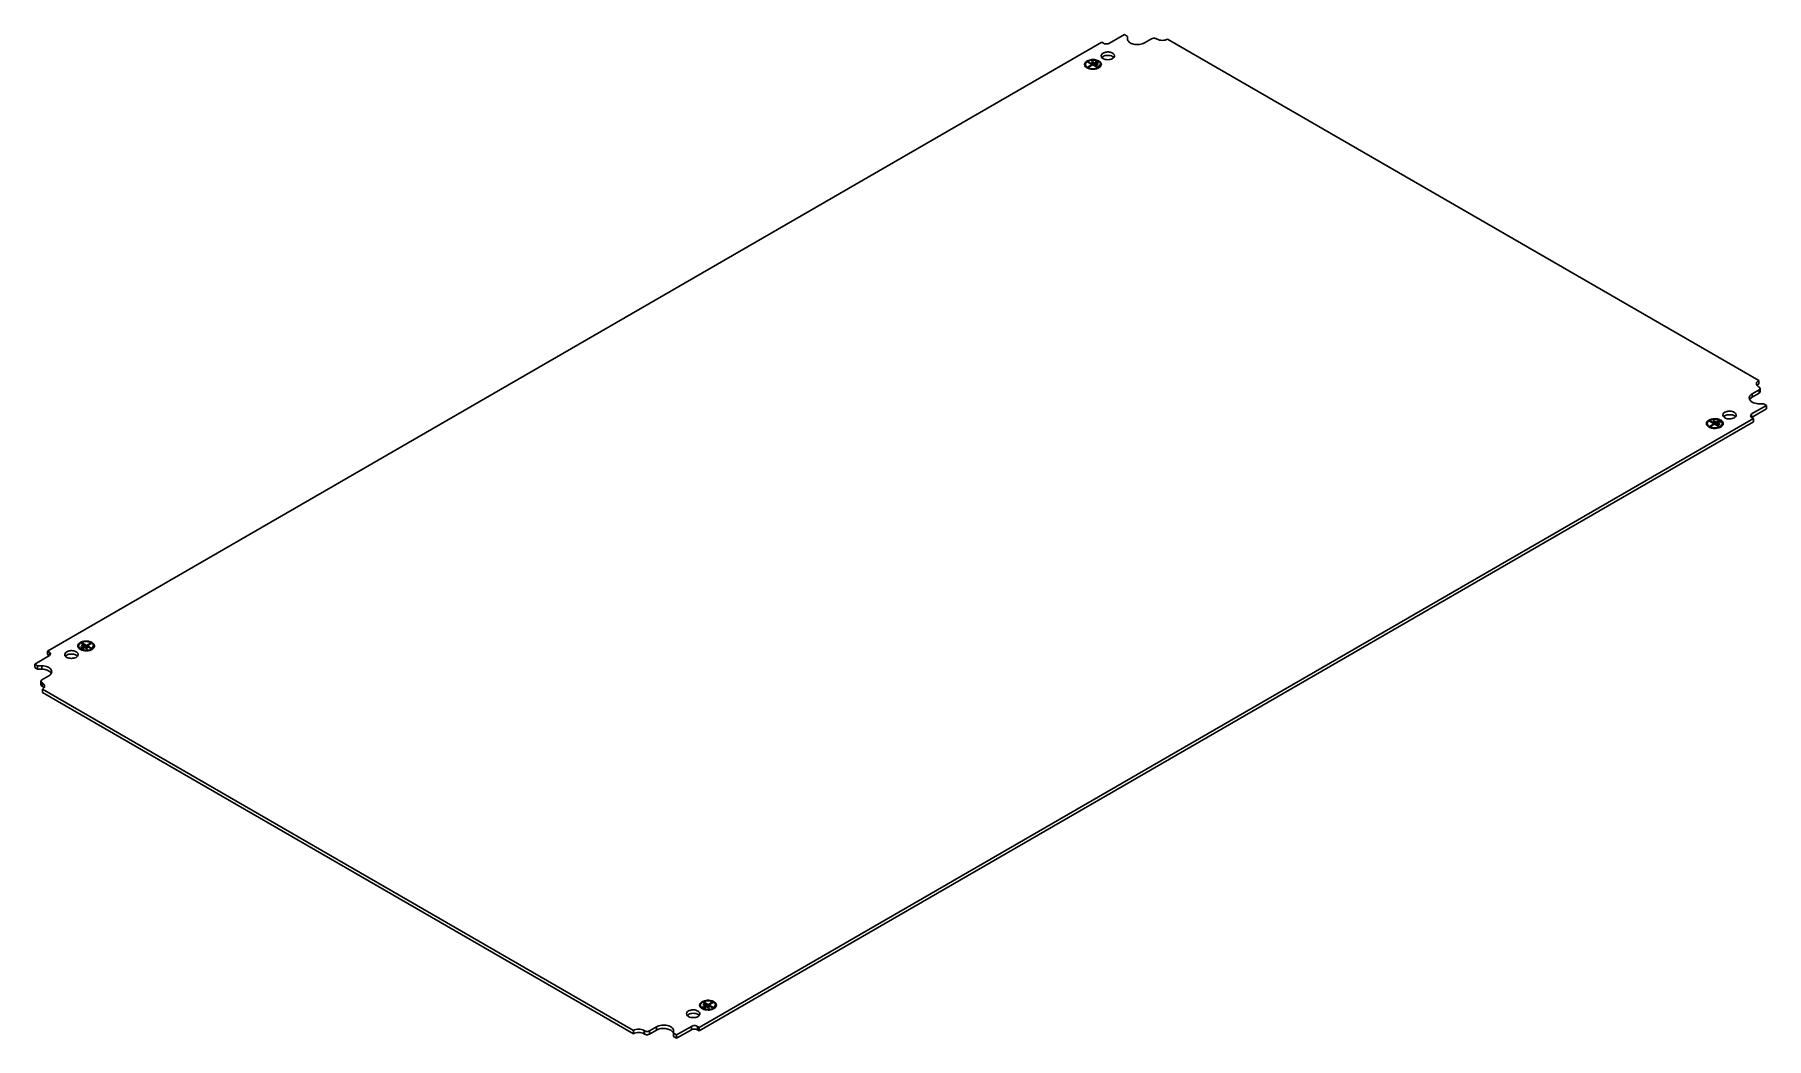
# Model space of a CAD drawing. Header units: millimetres. Extents: x 153 to 1187, y 636 to 1235.
import ezdxf

# ---------------------------------------------------------------- set-up
doc = ezdxf.new("R2010")
doc.units = ezdxf.units.MM
doc.header["$LTSCALE"] = 121.639301
doc.layers.get('0').update_dxf_attribs({"linetype": 'CONTINUOUS'})

msp = doc.modelspace()

# ---------------------------------------------------------------- linework, layer by layer
at = {"color": 7, "linetype": 'CONTINUOUS'}
for p, q in [((160.8, 866.9), (790.2, 1230.3)), ((791.2, 1229.6), (790.2, 1230.3)), ((794.8, 1229.6), (803.6, 1234.8)), ((803.6, 1234.8), (805.4, 1233.7)), ((805.4, 1232.3), (805.4, 1233.7)), ((815.6, 1229.9), (819.9, 1232.3)), ((822.7, 1232.3), (823.1, 1232.1)), ((829.4, 1232.1), (1182.3, 1028.4)), ((780.4, 1216.3), (780.4, 1216.2)), ((781.7, 1218.4), (782, 1218.6)), ((784.3, 1216.9), (781.7, 1218.4)), ((781.9, 1215.5), (784.3, 1216.9)), ((782.2, 1215.3), (781.9, 1215.5)), ((782, 1218.2), (782, 1218.6)), ((782, 1218.6), (787.7, 1215.4)), ((784.7, 1216.7), (782.2, 1215.3)), ((784, 1218.5), (784.3, 1218.7)), ((787.5, 1216.5), (784, 1218.5)), ((784.3, 1218.3), (784.3, 1218.7)), ((784.3, 1218.7), (787.9, 1216.7)), ((784.3, 1216.5), (784.3, 1216.9)), ((787.3, 1215.2), (784.7, 1216.7)), ((786.1, 1218.7), (786.5, 1218.9)), ((787.9, 1217.7), (786.1, 1218.7)), ((786.5, 1218.5), (786.5, 1218.9)), ((786.5, 1218.9), (788.2, 1217.9)), ((787.7, 1215.4), (787.3, 1215.2)), ((787.9, 1216.7), (787.5, 1216.5)), ((788.2, 1217.9), (787.9, 1217.7)), ((788, 1215.2), (789.4, 1217)), ((789.4, 1216.3), (789.4, 1216.2)), ((1182.3, 1026.3), (1182.3, 1028.4)), ((1182.3, 1024.7), (1182.6, 1024.5)), ((1183.2, 1023.7), (1182.6, 1024.5)), ((1182.6, 1022.9), (1183.2, 1023.7)), ((1183.2, 1023.7), (1183.2, 1021.7)), ((1186.9, 1013.5), (1178, 1008.4)), ((1182.6, 1022.9), (1178.4, 1020.4)), ((1182.6, 1020.8), (1178.4, 1018.4)), ((1178.4, 1018.4), (1178.4, 1020.4)), ((1182.6, 1022.9), (1182.6, 1020.8)), ((1183.2, 1021.7), (1182.6, 1020.8)), ((1185.1, 1014.5), (1182.6, 1014.5)), ((1185.1, 1014.5), (1186.9, 1013.5)), ((1186.9, 1011.4), (1186.9, 1013.5)), ((1179.1, 1005.7), (549.8, 642.4)), ((1179.1, 1003.7), (549.8, 640.4)), ((1152.9, 1004.1), (1153.3, 1004.3)), ((1155.6, 1002.6), (1152.9, 1004.1)), ((1153.3, 1004.3), (1158.9, 1001)), ((1153.3, 1003.9), (1153.3, 1004.3)), ((1155.2, 1004.2), (1155.6, 1004.4)), ((1158.8, 1002.2), (1155.2, 1004.2)), ((1155.6, 1004.4), (1159.1, 1002.4)), ((1155.6, 1004), (1155.6, 1004.4)), ((1157.3, 1004.4), (1157.7, 1004.6)), ((1159.1, 1003.4), (1157.3, 1004.4)), ((1157.7, 1004.6), (1159.5, 1003.6)), ((1157.7, 1004.2), (1157.7, 1004.6)), ((1159.5, 1003.6), (1159.1, 1003.4)), ((1177.3, 1007.4), (1178, 1008.4)), ((1178, 1006.3), (1177.3, 1007.4)), ((1186.9, 1011.4), (1178, 1006.3)), ((1178, 1006.3), (1178, 1008.4)), ((1178, 1006.3), (1179.1, 1005.7)), ((1179.1, 1003.7), (1179.1, 1005.7)), ((1151.6, 1002), (1151.6, 1001.9)), ((1153.1, 1001.1), (1155.6, 1002.6)), ((1153.4, 1000.9), (1153.1, 1001.1)), ((1155.9, 1002.4), (1153.4, 1000.9)), ((1155.6, 1002.2), (1155.6, 1002.6)), ((1158.6, 1000.8), (1155.9, 1002.4)), ((1158.9, 1001), (1158.6, 1000.8)), ((1159.1, 1002.4), (1158.8, 1002.2)), ((1159.3, 1000.8), (1160.6, 1002.7)), ((1160.6, 1002), (1160.6, 1001.9)), ((179.3, 869.3), (179.3, 869.2)), ((180.5, 869.1), (180.8, 869.3)), ((182.2, 868), (180.5, 869.1)), ((180.8, 870.3), (181.2, 870.5)), ((184.4, 868.3), (180.8, 870.3)), ((180.8, 868.9), (180.8, 869.3)), ((180.8, 869.3), (182.6, 868.3)), ((181, 871.6), (181.4, 871.8)), ((186.7, 868.4), (181, 871.6)), ((181.2, 870.1), (181.2, 870.5)), ((181.2, 870.5), (184.7, 868.5)), ((181.4, 871.4), (181.4, 871.8)), ((181.4, 871.8), (184, 870.3)), ((184, 870.3), (186.5, 871.7)), ((184, 869.9), (184, 870.3)), ((186.8, 871.5), (184.4, 870.1)), ((184.4, 869.7), (184.4, 870.1)), ((184.4, 870.1), (187, 868.6)), ((184.7, 868.5), (184.4, 868.3)), ((186.5, 871.3), (186.5, 871.7)), ((186.5, 871.7), (186.8, 871.5)), ((187, 868.6), (186.7, 868.4)), ((187, 868.1), (188.3, 870)), ((188.3, 869.3), (188.3, 869.2)), ((153.1, 859.2), (161.9, 864.3)), ((153.1, 857.1), (153.1, 859.2)), ((154.8, 858.1), (153.1, 859.2)), ((154.8, 856.1), (154.8, 858.1)), ((154.8, 858.1), (157.3, 858.1)), ((157.3, 858.1), (157.3, 856.1)), ((160.8, 864.9), (160.8, 866.9)), ((161.9, 866.3), (160.8, 866.9)), ((161.9, 864.3), (160.8, 864.9)), ((161.9, 866.3), (161.9, 864.3)), ((162.6, 865.3), (161.9, 864.3)), ((182.6, 868.3), (182.2, 868)), ((154.8, 856.1), (153.1, 857.1)), ((157.3, 856.1), (154.8, 856.1)), ((157.3, 849.8), (156.7, 849)), ((156.7, 849), (156.7, 846.9)), ((156.7, 849), (157.3, 848.1)), ((157.3, 849.8), (161.6, 852.2)), ((157.3, 846.1), (157.3, 848.1)), ((157.7, 847.9), (157.3, 848.1)), ((157.7, 847.9), (157.7, 845.9)), ((157.3, 846.1), (156.7, 846.9)), ((157.7, 845.9), (157.3, 846.1)), ((157.7, 842.2), (157.7, 844.3)), ((510.5, 640.6), (157.7, 844.3)), ((510.5, 638.5), (157.7, 842.2)), ((550.6, 655), (550.6, 654.8)), ((551.7, 654.7), (552.1, 654.9)), ((553.5, 653.7), (551.7, 654.7)), ((552.1, 656), (552.4, 656.2)), ((555.6, 653.9), (552.1, 656)), ((552.1, 654.9), (553.8, 653.9)), ((552.1, 654.5), (552.1, 654.9)), ((552.2, 657.3), (552.6, 657.5)), ((557.9, 654), (552.2, 657.3)), ((552.4, 656.2), (555.9, 654.1)), ((552.4, 655.8), (552.4, 656.2)), ((552.6, 657.5), (555.2, 656)), ((552.6, 657.1), (552.6, 657.5)), ((553.8, 653.9), (553.5, 653.7)), ((555.2, 656), (557.7, 657.4)), ((555.2, 655.6), (555.2, 656)), ((558.1, 657.2), (555.6, 655.8)), ((555.6, 655.8), (558.2, 654.2)), ((555.6, 655.4), (555.6, 655.8)), ((555.9, 654.1), (555.6, 653.9)), ((557.7, 657.4), (558.1, 657.2)), ((557.7, 657), (557.7, 657.4)), ((558.2, 654.2), (557.9, 654)), ((558.2, 653.8), (559.6, 655.7)), ((559.6, 655), (559.6, 654.8)), ((524.3, 642.8), (520.1, 640.4)), ((524.3, 642.8), (524.3, 640.8)), ((545.2, 643), (536.3, 637.9)), ((545.2, 641), (536.3, 635.9)), ((545.2, 643), (545.2, 641)), ((548.7, 643), (549.8, 642.4)), ((548.7, 641), (548.7, 643)), ((548.7, 641), (549.8, 640.4)), ((549.8, 640.4), (549.8, 642.4)), ((510.5, 640.6), (510.5, 638.5)), ((517.2, 640.4), (516.9, 640.6)), ((516.9, 638.5), (516.9, 640.6)), ((517.2, 638.3), (516.9, 638.5)), ((517.2, 640.4), (517.2, 638.3)), ((524.3, 640.8), (520.1, 638.3)), ((520.1, 638.3), (520.1, 640.4)), ((534.5, 636.9), (534.5, 640.4)), ((536.3, 637.9), (534.5, 638.9)), ((536.3, 635.9), (534.5, 636.9)), ((536.3, 635.9), (536.3, 637.9))]:
    msp.add_line(p, q, dxfattribs=at)
for centre, radius, start, end in [((784.9, 1211.4), 8.48, 89.9506, 98.5149), ((781.5, 1217), 1.67, 171.606, 188.467), ((781.9, 1216.1), 2.05, 152.3614, 155.0947), ((781.8, 1216.1), 1.94, 155.0698, 160.6594), ((781.8, 1217.1), 1.95, 199.2836, 204.7843), ((781.9, 1217.1), 2.06, 204.7609, 207.5639), ((783.5, 1215.3), 4.36, 119.9604, 124.4122), ((783.8, 1214.8), 4.85, 117.0836, 119.9741), ((783.8, 1219.3), 4.99, 240.2324, 243.9034), ((784, 1219.7), 5.45, 243.8749, 245.6486), ((783.9, 1215), 4.39, 116.7618, 119.9682), ((784.2, 1220), 5.76, 245.6493, 247.5174), ((784.8, 1222.4), 8.3, 261.8385, 263.257), ((784.9, 1212), 7.55, 95.4441, 96.9879), ((784.9, 1222.6), 8.45, 263.2567, 264.7321), ((784.9, 1211.9), 7.72, 89.7768, 95.4386), ((784.9, 1222.7), 8.6, 264.7348, 272.8545), ((785.1, 1213.1), 6.47, 74.1112, 76.9236), ((785.4, 1220.3), 6.11, 290.7253, 292.5487), ((785.6, 1220), 5.79, 292.549, 294.2992), ((785.7, 1219.6), 5.36, 294.2852, 297.0862), ((786, 1214.8), 4.88, 60.2115, 62.6615), ((786, 1219.2), 4.85, 297.0836, 299.9741), ((786.7, 1218.1), 3.6, 306.8382, 312.2565), ((787.8, 1216.1), 2.06, 25, 27.6398), ((787.9, 1216.1), 1.95, 19.409, 25.0259), ((787.9, 1217.1), 1.94, 335.0742, 340.6631), ((787.8, 1217.1), 2.05, 332.3634, 335.099), ((788.2, 1217), 1.67, 351.6048, 8.467), ((1152.8, 1002.7), 1.67, 171.606, 188.467), ((1154.7, 1000.9), 4.36, 119.9604, 124.4122), ((1155, 1000.5), 4.85, 117.0836, 119.9741), ((1155.1, 1000.7), 4.39, 116.7618, 119.9682), ((1156.1, 997.1), 8.48, 89.9506, 98.5149), ((1156.1, 997.7), 7.55, 95.4441, 96.9879), ((1156.1, 997.5), 7.72, 89.7768, 95.4386), ((1156.3, 998.8), 6.41, 74.1039, 75.9453), ((1157.2, 1000.5), 4.88, 60.2115, 62.6615), ((1159.4, 1002.7), 1.67, 351.6048, 8.467), ((1153, 1001.8), 1.94, 155.0698, 160.6594), ((1153, 1002.7), 1.95, 199.2836, 204.7843), ((1153.1, 1001.7), 2.05, 152.3614, 155.0947), ((1153.1, 1002.8), 2.06, 204.7609, 207.5639), ((1155.1, 1004.9), 4.99, 240.2324, 243.9034), ((1155.3, 1005.4), 5.45, 243.8749, 245.6486), ((1155.4, 1005.6), 5.76, 245.6493, 247.5174), ((1156.1, 1008.1), 8.3, 261.8385, 263.257), ((1156.1, 1008.2), 8.45, 263.2567, 264.7321), ((1156.1, 1008.4), 8.6, 264.7348, 272.8545), ((1156.7, 1006), 6.11, 290.7253, 292.5487), ((1156.8, 1005.7), 5.79, 292.549, 294.2992), ((1157, 1005.3), 5.36, 294.2852, 297.0862), ((1157.2, 1004.8), 4.85, 297.0836, 299.9741), ((1157.9, 1003.8), 3.6, 306.8382, 312.2565), ((1159.1, 1001.7), 2.06, 25, 27.6398), ((1159.2, 1001.8), 1.95, 19.409, 25.0259), ((1159.2, 1002.7), 1.94, 335.0742, 340.6631), ((1159.1, 1002.8), 2.05, 332.3634, 335.099), ((180.5, 870), 1.67, 171.606, 188.467), ((180.8, 869.1), 1.94, 155.0698, 160.6594), ((180.8, 870.1), 1.95, 199.2836, 204.7843), ((180.9, 869.1), 2.05, 152.3614, 155.0947), ((180.9, 870.1), 2.06, 204.7609, 207.5639), ((181.7, 870.7), 3.05, 223.3974, 226.0678), ((182.7, 867.8), 4.85, 117.0836, 119.9741), ((182.6, 868.4), 3.93, 119.9639, 124.2154), ((183, 867.4), 5.36, 114.2852, 117.0862), ((183.2, 867.3), 5.16, 112.7233, 114.6554), ((183.8, 864.9), 7.73, 83.0326, 94.0922), ((184.6, 867.6), 4.82, 63.1861, 65.2151), ((184.8, 868), 4.41, 59.838, 63.2062), ((184.9, 867.7), 4.99, 60.2324, 63.9034), ((186.8, 869), 2.06, 25, 27.6398), ((186.8, 870.1), 2.05, 332.3634, 335.099), ((186.9, 869.1), 1.95, 19.409, 25.0259), ((186.9, 870.1), 1.94, 335.0742, 340.6631), ((187.2, 870), 1.67, 351.6048, 8.467), ((182.7, 872.1), 4.83, 240.2044, 242.0751), ((182.9, 872.4), 5.14, 242.0744, 243.8751), ((183.7, 874.7), 7.63, 256.9976, 259.4292), ((183.8, 875.7), 8.57, 269.9792, 275.3585), ((183.8, 875.5), 8.4, 275.3637, 276.8447), ((183.9, 875.3), 8.25, 276.8443, 278.2812), ((184.7, 872.7), 5.45, 294.2975, 296.1919), ((184.8, 872.4), 5.11, 296.1925, 298.0147), ((185, 872.1), 4.77, 298.013, 299.9876), ((185.2, 871.7), 4.36, 299.9604, 304.4122), ((155.7, 844.6), 3.9, 55.243, 60.0467), ((551.7, 655.7), 1.67, 171.606, 188.467), ((552.1, 654.7), 2.05, 152.3614, 155.0947), ((552, 654.8), 1.94, 155.0698, 160.6594), ((552, 655.7), 1.95, 199.2836, 204.7843), ((552.1, 655.8), 2.06, 204.7609, 207.5639), ((552.9, 656.4), 3.05, 223.3974, 226.0678), ((553.9, 653.5), 4.85, 117.0836, 119.9741), ((554, 657.8), 4.88, 240.2115, 242.6615), ((553.8, 654.1), 3.93, 119.9639, 124.2154), ((554.2, 653), 5.36, 114.2852, 117.0862), ((554.1, 658.2), 5.24, 242.6538, 244.446), ((554.4, 653), 5.16, 112.7233, 114.6554), ((554.9, 660.4), 7.63, 256.9976, 259.4292), ((555.1, 650.5), 7.73, 83.0326, 94.0922), ((555.1, 661.3), 8.57, 269.9792, 275.3585), ((555.1, 661.2), 8.39, 275.3627, 277.1118), ((555.1, 661), 8.23, 277.1131, 278.282), ((555.9, 653.3), 4.82, 63.1861, 65.2151), ((556, 653.7), 4.41, 59.838, 63.2062), ((555.9, 658.4), 5.45, 294.2975, 296.1919), ((556.1, 653.4), 4.99, 60.2324, 63.9034), ((556.1, 658), 5.11, 296.1925, 298.0147), ((556.2, 657.7), 4.77, 298.013, 299.9876), ((556.4, 657.4), 4.36, 299.9604, 304.4122), ((558, 654.7), 2.06, 25, 27.6398), ((558, 655.8), 2.05, 332.3634, 335.099), ((558.1, 654.8), 1.95, 19.409, 25.0259), ((558.1, 655.7), 1.94, 335.0742, 340.6631), ((558.4, 655.7), 1.67, 351.6048, 8.467), ((531.8, 638), 2.79, 31.5134, 35.453)]:
    msp.add_arc(centre, radius, start, end, dxfattribs=at)
for points, knots in [([(815.6, 1229.9), (814.7, 1229.3), (812.5, 1228.7), (809.2, 1228.9), (806.5, 1229.9), (805.4, 1231.6), (805.4, 1232.3)], [0, 0, 0, 0, 0.271556, 0.564755, 0.816374, 1, 1, 1, 1]), ([(822.7, 1232.3), (822.5, 1232.4), (821.6, 1232.7), (820.5, 1232.7), (819.9, 1232.3)], [0, 0, 0, 0, 0.240719, 1, 1, 1, 1]), ([(829.4, 1232.1), (828.5, 1231.6), (826.2, 1231.1), (824, 1231.6), (823.1, 1232.1)], [0, 0, 0, 0, 0.499999, 1, 1, 1, 1]), ([(784.9, 1219.9), (785.2, 1219.9), (786.3, 1219.8), (787.5, 1219.5), (788.2, 1219.1)], [0, 0, 0, 0, 0.264832, 1, 1, 1, 1]), ([(789.7, 1222.4), (789.8, 1222.5), (790, 1223.1), (790.5, 1223.5), (790.9, 1223.7)], [0, 0, 0, 0, 0.221036, 1, 1, 1, 1]), ([(790.9, 1220.5), (790.7, 1220.6), (790.1, 1220.9), (789.7, 1221.6), (789.7, 1222.1)], [0, 0, 0, 0, 0.295832, 1, 1, 1, 1]), ([(790.9, 1223.7), (791.5, 1224.1), (793, 1224.5), (795.5, 1224.4), (797.7, 1223.2), (797.7, 1222.1)], [0, 0, 0, 0, 0.277648, 0.577367, 1, 1, 1, 1]), ([(796.5, 1221.7), (795.7, 1222.2), (793.7, 1222.6), (791.7, 1222.2), (790.9, 1221.7)], [0, 0, 0, 0, 0.499704, 1, 1, 1, 1]), ([(796.5, 1220.5), (795.7, 1220), (793.7, 1219.6), (791.7, 1220), (790.9, 1220.5)], [0, 0, 0, 0, 0.499765, 1, 1, 1, 1]), ([(794.8, 1229.6), (794.5, 1229.5), (793.4, 1229.1), (792, 1229.2), (791.2, 1229.6)], [0, 0, 0, 0, 0.240719, 1, 1, 1, 1]), ([(797.7, 1222.1), (797.7, 1222), (797.6, 1221.4), (797.2, 1220.9), (796.9, 1220.7)], [0, 0, 0, 0, 0.227498, 1, 1, 1, 1]), ([(779.9, 1217.2), (779.9, 1217.4), (780.1, 1218), (780.6, 1218.6), (781, 1218.9)], [0, 0, 0, 0, 0.224702, 1, 1, 1, 1]), ([(781.3, 1214.9), (781.2, 1215), (780.7, 1215.3), (780.3, 1215.8), (780.1, 1216.2)], [0, 0, 0, 0, 0.278055, 1, 1, 1, 1]), ([(780.4, 1217), (780.4, 1216.8), (780.5, 1216), (781.2, 1215.5), (781.7, 1215.2)], [0, 0, 0, 0, 0.221161, 1, 1, 1, 1]), ([(781.5, 1219.2), (781.7, 1219.2), (782.4, 1219.5), (783.1, 1219.7), (783.6, 1219.8)], [0, 0, 0, 0, 0.234823, 1, 1, 1, 1]), ([(781.7, 1215.2), (782.6, 1214.6), (784.9, 1214.2), (787.1, 1214.6), (788, 1215.2)], [0, 0, 0, 0, 0.499704, 1, 1, 1, 1]), ([(783.9, 1219.5), (783.7, 1219.5), (783, 1219.4), (782.4, 1219.2), (781.9, 1218.9)], [0, 0, 0, 0, 0.26388, 1, 1, 1, 1]), ([(787.6, 1214.6), (787.4, 1214.5), (786.7, 1214.3), (785.9, 1214.1), (785.3, 1214.1)], [0, 0, 0, 0, 0.239227, 1, 1, 1, 1]), ([(789.4, 1217), (789.4, 1217.2), (789.2, 1217.9), (788.6, 1218.5), (788.1, 1218.8)], [0, 0, 0, 0, 0.221161, 1, 1, 1, 1]), ([(789.2, 1218.5), (789.3, 1218.4), (789.6, 1218), (789.8, 1217.6), (789.8, 1217.2)], [0, 0, 0, 0, 0.273876, 1, 1, 1, 1]), ([(1181, 1027.1), (1181.1, 1027.2), (1181.4, 1027.7), (1181.9, 1028.2), (1182.3, 1028.4)], [0, 0, 0, 0, 0.222625, 1, 1, 1, 1]), ([(1176.6, 1018), (1176.6, 1018.4), (1176.8, 1019), (1177.2, 1019.5), (1177.3, 1019.6)], [0, 0, 0, 0, 0.725963, 1, 1, 1, 1]), ([(1177.5, 1016.1), (1177.4, 1016.3), (1176.9, 1016.8), (1176.6, 1017.5), (1176.6, 1018)], [0, 0, 0, 0, 0.278748, 1, 1, 1, 1]), ([(1178.4, 1018.4), (1178.3, 1018.3), (1177.8, 1018), (1177.4, 1017.7), (1177.2, 1017.4)], [0, 0, 0, 0, 0.267642, 1, 1, 1, 1]), ([(1182.6, 1014.5), (1182.1, 1014.5), (1180.3, 1014.6), (1178.5, 1015.3), (1177.5, 1016.1)], [0, 0, 0, 0, 0.278744, 1, 1, 1, 1]), ([(1151.1, 1002.9), (1151.1, 1003.1), (1151.3, 1003.7), (1151.8, 1004.2), (1152.3, 1004.5)], [0, 0, 0, 0, 0.224702, 1, 1, 1, 1]), ([(1152.8, 1004.8), (1152.9, 1004.9), (1153.6, 1005.2), (1154.3, 1005.4), (1154.8, 1005.5)], [0, 0, 0, 0, 0.234823, 1, 1, 1, 1]), ([(1155.2, 1005.2), (1155, 1005.2), (1154.3, 1005.1), (1153.6, 1004.9), (1153.1, 1004.6)], [0, 0, 0, 0, 0.26388, 1, 1, 1, 1]), ([(1156.1, 1005.6), (1156.4, 1005.6), (1157.5, 1005.5), (1158.7, 1005.2), (1159.4, 1004.8)], [0, 0, 0, 0, 0.264832, 1, 1, 1, 1]), ([(1160.6, 1002.7), (1160.6, 1002.8), (1160.5, 1003.6), (1159.8, 1004.2), (1159.3, 1004.5)], [0, 0, 0, 0, 0.221161, 1, 1, 1, 1]), ([(1160.4, 1004.1), (1160.5, 1004.1), (1160.8, 1003.7), (1161, 1003.3), (1161.1, 1002.9)], [0, 0, 0, 0, 0.273876, 1, 1, 1, 1]), ([(1162.1, 1006.1), (1161.9, 1006.2), (1161.4, 1006.6), (1160.9, 1007.3), (1160.9, 1007.8)], [0, 0, 0, 0, 0.295832, 1, 1, 1, 1]), ([(1161, 1008.1), (1161, 1008.2), (1161.2, 1008.8), (1161.7, 1009.2), (1162.1, 1009.4)], [0, 0, 0, 0, 0.221036, 1, 1, 1, 1]), ([(1162.1, 1009.4), (1162.7, 1009.8), (1164.2, 1010.1), (1166.7, 1010.1), (1168.9, 1008.9), (1168.9, 1007.8)], [0, 0, 0, 0, 0.277648, 0.577367, 1, 1, 1, 1]), ([(1167.8, 1007.4), (1166.9, 1007.8), (1164.9, 1008.2), (1163, 1007.8), (1162.1, 1007.4)], [0, 0, 0, 0, 0.499704, 1, 1, 1, 1]), ([(1167.8, 1006.1), (1166.9, 1005.7), (1164.9, 1005.3), (1163, 1005.6), (1162.1, 1006.1)], [0, 0, 0, 0, 0.499765, 1, 1, 1, 1]), ([(1168.9, 1007.8), (1168.9, 1007.6), (1168.9, 1007.1), (1168.5, 1006.6), (1168.1, 1006.4)], [0, 0, 0, 0, 0.227498, 1, 1, 1, 1]), ([(1152.6, 1000.6), (1152.4, 1000.7), (1151.9, 1001), (1151.5, 1001.5), (1151.3, 1001.8)], [0, 0, 0, 0, 0.278055, 1, 1, 1, 1]), ([(1151.6, 1002.7), (1151.6, 1002.5), (1151.7, 1001.7), (1152.4, 1001.1), (1152.9, 1000.8)], [0, 0, 0, 0, 0.221161, 1, 1, 1, 1]), ([(1152.9, 1000.8), (1153.8, 1000.3), (1156.1, 999.9), (1158.3, 1000.3), (1159.3, 1000.8)], [0, 0, 0, 0, 0.499704, 1, 1, 1, 1]), ([(1158.8, 1000.3), (1158.7, 1000.2), (1157.9, 999.9), (1157.1, 999.8), (1156.5, 999.8)], [0, 0, 0, 0, 0.239227, 1, 1, 1, 1]), ([(179.3, 870), (179.3, 869.8), (179.5, 869), (180.1, 868.5), (180.6, 868.2)], [0, 0, 0, 0, 0.221161, 1, 1, 1, 1]), ([(180.7, 872.3), (181.1, 872.4), (182.4, 872.9), (183.9, 872.9), (185, 872.8)], [0, 0, 0, 0, 0.235458, 1, 1, 1, 1]), ([(183.3, 872.6), (182.7, 872.5), (182, 872.4), (181.3, 872.2), (181.2, 872.1)], [0, 0, 0, 0, 0.762431, 1, 1, 1, 1]), ([(186.6, 872), (186.5, 872.1), (185.9, 872.3), (185.3, 872.5), (184.8, 872.5)], [0, 0, 0, 0, 0.23666, 1, 1, 1, 1]), ([(185, 872.8), (185.2, 872.8), (185.9, 872.6), (186.6, 872.4), (187.1, 872.2)], [0, 0, 0, 0, 0.263023, 1, 1, 1, 1]), ([(188.3, 870), (188.3, 870.2), (188.2, 870.9), (187.5, 871.5), (187, 871.8)], [0, 0, 0, 0, 0.221161, 1, 1, 1, 1]), ([(187.4, 872), (187.5, 871.9), (188.2, 871.5), (188.7, 870.8), (188.8, 870.2)], [0, 0, 0, 0, 0.290965, 1, 1, 1, 1]), ([(188.6, 869.2), (188.6, 869.1), (188.3, 868.7), (188, 868.3), (187.7, 868.1)], [0, 0, 0, 0, 0.229788, 1, 1, 1, 1]), ([(171, 865.2), (171.1, 865.3), (171.3, 865.9), (171.8, 866.3), (172.2, 866.5)], [0, 0, 0, 0, 0.221036, 1, 1, 1, 1]), ([(172.2, 863.2), (172, 863.3), (171.4, 863.7), (171, 864.4), (171, 864.9)], [0, 0, 0, 0, 0.295832, 1, 1, 1, 1]), ([(172.2, 866.5), (172.8, 866.9), (174.3, 867.3), (176.7, 867.2), (179, 866), (179, 864.9)], [0, 0, 0, 0, 0.277648, 0.577367, 1, 1, 1, 1]), ([(177.8, 864.5), (177, 865), (175, 865.3), (173, 865), (172.2, 864.5)], [0, 0, 0, 0, 0.499704, 1, 1, 1, 1]), ([(177.8, 863.2), (177, 862.8), (175, 862.4), (173, 862.8), (172.2, 863.2)], [0, 0, 0, 0, 0.499765, 1, 1, 1, 1]), ([(179, 864.9), (179, 864.8), (178.9, 864.2), (178.5, 863.7), (178.2, 863.5)], [0, 0, 0, 0, 0.227498, 1, 1, 1, 1]), ([(180.6, 868.2), (181.6, 867.6), (183.8, 867.2), (186.1, 867.6), (187, 868.1)], [0, 0, 0, 0, 0.499704, 1, 1, 1, 1]), ([(162.4, 854.5), (162.1, 854.7), (160.6, 855.8), (158.7, 856.1), (157.3, 856.1)], [0, 0, 0, 0, 0.216871, 1, 1, 1, 1]), ([(159.3, 857.9), (160.3, 857.7), (162.1, 857.2), (163.3, 855.4), (163.3, 854.7)], [0, 0, 0, 0, 0.580808, 1, 1, 1, 1]), ([(162.7, 853.2), (162.7, 853.1), (162.3, 852.7), (161.9, 852.4), (161.6, 852.2)], [0, 0, 0, 0, 0.233108, 1, 1, 1, 1]), ([(163.3, 854.7), (163.3, 854.3), (163.1, 853.7), (162.8, 853.3), (162.7, 853.2)], [0, 0, 0, 0, 0.729828, 1, 1, 1, 1]), ([(542.3, 650.9), (542.3, 651), (542.5, 651.5), (543, 652), (543.4, 652.2)], [0, 0, 0, 0, 0.221036, 1, 1, 1, 1]), ([(543.4, 652.2), (544, 652.5), (545.5, 652.9), (548, 652.9), (550.2, 651.6), (550.2, 650.6)], [0, 0, 0, 0, 0.277648, 0.577367, 1, 1, 1, 1]), ([(550.6, 655.7), (550.6, 655.5), (550.7, 654.7), (551.3, 654.1), (551.9, 653.8)], [0, 0, 0, 0, 0.221161, 1, 1, 1, 1]), ([(551.9, 653.8), (552.8, 653.3), (555.1, 652.8), (557.3, 653.3), (558.2, 653.8)], [0, 0, 0, 0, 0.499704, 1, 1, 1, 1]), ([(552, 657.9), (552.3, 658.1), (553.7, 658.6), (555.2, 658.6), (556.3, 658.5)], [0, 0, 0, 0, 0.235458, 1, 1, 1, 1]), ([(554.5, 658.2), (554, 658.2), (553.2, 658.1), (552.6, 657.8), (552.4, 657.8)], [0, 0, 0, 0, 0.762431, 1, 1, 1, 1]), ([(557.9, 657.7), (557.7, 657.8), (557.1, 658), (556.5, 658.1), (556, 658.2)], [0, 0, 0, 0, 0.23666, 1, 1, 1, 1]), ([(556.3, 658.5), (556.5, 658.4), (557.1, 658.3), (557.8, 658.1), (558.3, 657.9)], [0, 0, 0, 0, 0.263023, 1, 1, 1, 1]), ([(559.6, 655.7), (559.6, 655.8), (559.4, 656.6), (558.8, 657.2), (558.3, 657.5)], [0, 0, 0, 0, 0.221161, 1, 1, 1, 1]), ([(558.6, 657.7), (558.8, 657.6), (559.4, 657.2), (560, 656.5), (560, 655.9)], [0, 0, 0, 0, 0.290965, 1, 1, 1, 1]), ([(559.8, 654.8), (559.8, 654.7), (559.5, 654.3), (559.2, 654), (558.9, 653.8)], [0, 0, 0, 0, 0.229788, 1, 1, 1, 1]), ([(510.5, 640.6), (511.5, 641.1), (513.7, 641.5), (515.9, 641.1), (516.9, 640.6)], [0, 0, 0, 0, 0.499999, 1, 1, 1, 1]), ([(524.3, 642.8), (525.2, 643.3), (527.5, 643.9), (530.7, 643.7), (533.5, 642.7), (534.5, 641.1), (534.5, 640.4)], [0, 0, 0, 0, 0.271556, 0.564755, 0.816374, 1, 1, 1, 1]), ([(534.1, 639.6), (533.7, 640.2), (532.2, 641.2), (528.9, 642), (525.9, 641.7), (524.3, 640.8)], [0, 0, 0, 0, 0.21083, 0.472766, 1, 1, 1, 1]), ([(543.4, 648.9), (543.2, 649), (542.7, 649.4), (542.2, 650.1), (542.2, 650.6)], [0, 0, 0, 0, 0.295832, 1, 1, 1, 1]), ([(549.1, 650.1), (548.2, 650.6), (546.2, 651), (544.2, 650.6), (543.4, 650.1)], [0, 0, 0, 0, 0.499704, 1, 1, 1, 1]), ([(549.1, 648.9), (548.2, 648.4), (546.2, 648.1), (544.2, 648.4), (543.4, 648.9)], [0, 0, 0, 0, 0.499765, 1, 1, 1, 1]), ([(545.2, 643), (545.4, 643.1), (546.6, 643.6), (547.9, 643.5), (548.7, 643)], [0, 0, 0, 0, 0.240719, 1, 1, 1, 1]), ([(548.7, 641), (548.4, 641.1), (547.3, 641.5), (546, 641.4), (545.2, 641)], [0, 0, 0, 0, 0.240719, 1, 1, 1, 1]), ([(550.2, 650.6), (550.2, 650.4), (550.1, 649.9), (549.7, 649.4), (549.4, 649.1)], [0, 0, 0, 0, 0.227498, 1, 1, 1, 1]), ([(516.9, 638.5), (515.9, 639.1), (513.7, 639.5), (511.5, 639.1), (510.5, 638.5)], [0, 0, 0, 0, 0.500001, 1, 1, 1, 1]), ([(517.2, 640.4), (517.4, 640.2), (518.3, 639.9), (519.4, 640), (520.1, 640.4)], [0, 0, 0, 0, 0.240719, 1, 1, 1, 1]), ([(520.1, 638.3), (519.9, 638.2), (518.9, 637.9), (517.9, 637.9), (517.2, 638.3)], [0, 0, 0, 0, 0.240719, 1, 1, 1, 1])]:
    msp.add_open_spline(points, degree=3, knots=knots, dxfattribs=at)
for points in [[(789.7, 1222.1), (789.7, 1222.2), (789.7, 1222.3), (789.7, 1222.4)], [(790.5, 1221.5), (790.4, 1221.4), (790.3, 1221.3), (790.2, 1221.2)], [(790.9, 1221.7), (790.8, 1221.6), (790.6, 1221.5), (790.5, 1221.5)], [(797.2, 1221.2), (797, 1221.4), (796.8, 1221.5), (796.5, 1221.7)], [(796.9, 1220.7), (796.8, 1220.6), (796.7, 1220.5), (796.5, 1220.5)], [(780, 1216.4), (779.9, 1216.5), (779.9, 1216.6), (779.9, 1216.7)], [(780.8, 1218.1), (780.5, 1217.8), (780.4, 1217.4), (780.4, 1217)], [(781, 1218.3), (780.9, 1218.3), (780.9, 1218.2), (780.8, 1218.1)], [(781.7, 1218.8), (781.4, 1218.7), (781.2, 1218.5), (781, 1218.3)], [(783.7, 1214.2), (783.1, 1214.3), (782.5, 1214.4), (782, 1214.6)], [(786.5, 1219.4), (786, 1219.5), (785.5, 1219.6), (784.9, 1219.6)], [(788.1, 1218.8), (787.7, 1219), (787.3, 1219.2), (786.9, 1219.3)], [(788.4, 1219), (788.7, 1218.9), (788.9, 1218.7), (789.2, 1218.5)], [(788.8, 1215.2), (788.7, 1215.1), (788.5, 1215), (788.4, 1215)], [(789.4, 1215.8), (789.3, 1215.6), (789.2, 1215.5), (789.1, 1215.4)], [(789.7, 1217), (789.5, 1217.2), (789.4, 1217.4), (789.3, 1217.6)], [(789.4, 1216.2), (789.4, 1216), (789.3, 1215.9), (789.3, 1215.8)], [(789.7, 1216.2), (789.6, 1216), (789.5, 1215.9), (789.4, 1215.8)], [(789.8, 1216.7), (789.8, 1216.6), (789.8, 1216.5), (789.8, 1216.4)], [(1180.9, 1026.5), (1180.9, 1026.7), (1181, 1026.9), (1181, 1027.1)], [(1181.2, 1025.7), (1181, 1026), (1180.9, 1026.3), (1180.9, 1026.5)], [(1181.7, 1025.1), (1181.5, 1025.3), (1181.3, 1025.5), (1181.2, 1025.7)], [(1181.7, 1025.9), (1181.6, 1025.8), (1181.5, 1025.7), (1181.4, 1025.6)], [(1182.3, 1026.3), (1182.1, 1026.2), (1181.9, 1026.1), (1181.7, 1025.9)], [(1182.3, 1024.7), (1182.1, 1024.8), (1181.9, 1025), (1181.7, 1025.1)], [(1177.3, 1019.6), (1177.6, 1019.9), (1178, 1020.2), (1178.4, 1020.4)], [(1152, 1003.8), (1151.8, 1003.5), (1151.6, 1003.1), (1151.6, 1002.7)], [(1152.3, 1004), (1152.2, 1003.9), (1152.1, 1003.9), (1152, 1003.8)], [(1152.9, 1004.5), (1152.7, 1004.4), (1152.5, 1004.2), (1152.3, 1004)], [(1157.9, 1005.1), (1157.3, 1005.2), (1156.7, 1005.3), (1156.1, 1005.3)], [(1159.3, 1004.5), (1158.9, 1004.7), (1158.5, 1004.9), (1158.1, 1005)], [(1159.6, 1004.7), (1159.9, 1004.6), (1160.2, 1004.4), (1160.4, 1004.1)], [(1160.9, 1002.7), (1160.8, 1002.9), (1160.6, 1003.1), (1160.5, 1003.2)], [(1160.9, 1007.8), (1160.9, 1007.9), (1160.9, 1008), (1161, 1008.1)], [(1161.8, 1007.1), (1161.6, 1007), (1161.5, 1006.9), (1161.4, 1006.8)], [(1162.1, 1007.4), (1162, 1007.3), (1161.9, 1007.2), (1161.8, 1007.1)], [(1168.5, 1006.8), (1168.3, 1007), (1168, 1007.2), (1167.8, 1007.4)], [(1168.1, 1006.4), (1168, 1006.3), (1167.9, 1006.2), (1167.8, 1006.1)], [(1151.2, 1002.1), (1151.2, 1002.2), (1151.1, 1002.3), (1151.1, 1002.4)], [(1154.9, 999.9), (1154.3, 999.9), (1153.7, 1000.1), (1153.2, 1000.3)], [(1160.1, 1000.9), (1159.9, 1000.8), (1159.8, 1000.7), (1159.6, 1000.6)], [(1160.6, 1001.4), (1160.5, 1001.3), (1160.4, 1001.2), (1160.3, 1001.1)], [(1160.6, 1001.9), (1160.6, 1001.7), (1160.6, 1001.6), (1160.5, 1001.5)], [(1160.9, 1001.8), (1160.8, 1001.7), (1160.7, 1001.6), (1160.6, 1001.4)], [(1161.1, 1002.4), (1161.1, 1002.3), (1161, 1002.2), (1161, 1002.1)], [(178.8, 870.2), (178.9, 870.6), (179.1, 870.9), (179.3, 871.2)], [(178.9, 869.4), (178.9, 869.5), (178.9, 869.6), (178.8, 869.7)], [(179.4, 868.6), (179.3, 868.8), (179.1, 869), (179, 869.2)], [(179.3, 871.2), (179.6, 871.6), (179.9, 871.8), (180.3, 872)], [(179.4, 870.4), (179.3, 870.2), (179.3, 870.1), (179.3, 870)], [(179.5, 870.7), (179.5, 870.6), (179.4, 870.5), (179.4, 870.4)], [(180, 871.3), (179.8, 871.2), (179.6, 870.9), (179.5, 870.7)], [(180.3, 867.9), (180, 868.1), (179.8, 868.3), (179.5, 868.5)], [(180.4, 871.7), (180.3, 871.6), (180.1, 871.5), (180, 871.3)], [(181, 872), (180.9, 872), (180.8, 871.9), (180.6, 871.8)], [(188.8, 869.7), (188.8, 869.6), (188.8, 869.5), (188.7, 869.4)], [(157.3, 858.1), (158, 858.1), (158.7, 858.1), (159.3, 857.9)], [(161.9, 866.3), (162.1, 866.2), (162.3, 866.1), (162.4, 865.9)], [(162.4, 865.9), (162.5, 865.7), (162.6, 865.5), (162.6, 865.3)], [(171, 864.9), (171, 865), (171, 865.1), (171, 865.2)], [(171.8, 864.2), (171.7, 864.2), (171.6, 864.1), (171.5, 863.9)], [(172.2, 864.5), (172, 864.4), (171.9, 864.3), (171.8, 864.2)], [(178.5, 863.9), (178.3, 864.2), (178.1, 864.3), (177.8, 864.5)], [(178.2, 863.5), (178.1, 863.4), (177.9, 863.3), (177.8, 863.2)], [(182, 867.3), (181.5, 867.4), (181, 867.6), (180.6, 867.8)], [(183.8, 867.1), (183.3, 867.1), (182.8, 867.1), (182.3, 867.2)], [(186.9, 867.7), (186.3, 867.4), (185.7, 867.3), (185.1, 867.2)], [(157.9, 847.8), (158.3, 847.6), (158.5, 847.3), (158.7, 847)], [(163, 853.7), (162.8, 854), (162.6, 854.3), (162.4, 854.5)], [(158.2, 845.5), (158.1, 845.6), (157.9, 845.8), (157.7, 845.9)], [(158.2, 844.7), (158.1, 844.5), (157.9, 844.4), (157.7, 844.3)], [(158.6, 845.2), (158.5, 845.3), (158.4, 845.4), (158.2, 845.5)], [(158.8, 845.3), (158.6, 845.1), (158.4, 844.8), (158.2, 844.7)], [(158.7, 847), (158.8, 846.9), (158.9, 846.7), (158.9, 846.6)], [(159, 846.1), (159, 845.8), (158.9, 845.5), (158.8, 845.3)], [(158.9, 846.6), (159, 846.5), (159, 846.3), (159, 846.1)], [(550.1, 655.9), (550.1, 656.3), (550.3, 656.6), (550.5, 656.9)], [(550.2, 655.1), (550.1, 655.2), (550.1, 655.3), (550.1, 655.4)], [(550.7, 654.3), (550.5, 654.4), (550.4, 654.6), (550.3, 654.8)], [(550.5, 656.9), (550.8, 657.2), (551.2, 657.5), (551.5, 657.7)], [(550.7, 656.4), (550.7, 656.3), (550.6, 656.2), (550.6, 656)], [(550.6, 656), (550.6, 655.9), (550.6, 655.8), (550.6, 655.7)], [(551.2, 657), (551, 656.8), (550.9, 656.6), (550.7, 656.4)], [(551.5, 653.6), (551.3, 653.8), (551, 654), (550.8, 654.2)], [(551.6, 657.3), (551.5, 657.2), (551.3, 657.1), (551.2, 657)], [(552.3, 657.7), (552.1, 657.6), (552, 657.6), (551.9, 657.5)], [(553.2, 653), (552.7, 653.1), (552.3, 653.2), (551.9, 653.4)], [(555.1, 652.8), (554.5, 652.8), (554, 652.8), (553.5, 652.9)], [(558.1, 653.4), (557.6, 653.1), (556.9, 653), (556.3, 652.9)], [(560, 655.4), (560, 655.3), (560, 655.2), (560, 655.1)], [(542.2, 650.6), (542.2, 650.7), (542.2, 650.8), (542.3, 650.9)], [(543.1, 649.9), (542.9, 649.8), (542.8, 649.7), (542.7, 649.6)], [(543.4, 650.1), (543.3, 650.1), (543.2, 650), (543.1, 649.9)], [(549.7, 649.6), (549.5, 649.8), (549.3, 650), (549.1, 650.1)], [(549.4, 649.1), (549.3, 649.1), (549.2, 649), (549.1, 648.9)], [(534.5, 638.3), (534.5, 638.7), (534.4, 639.1), (534.2, 639.5)]]:
    msp.add_open_spline(points, degree=3, dxfattribs=at)

doc.saveas('drawing.dxf')
